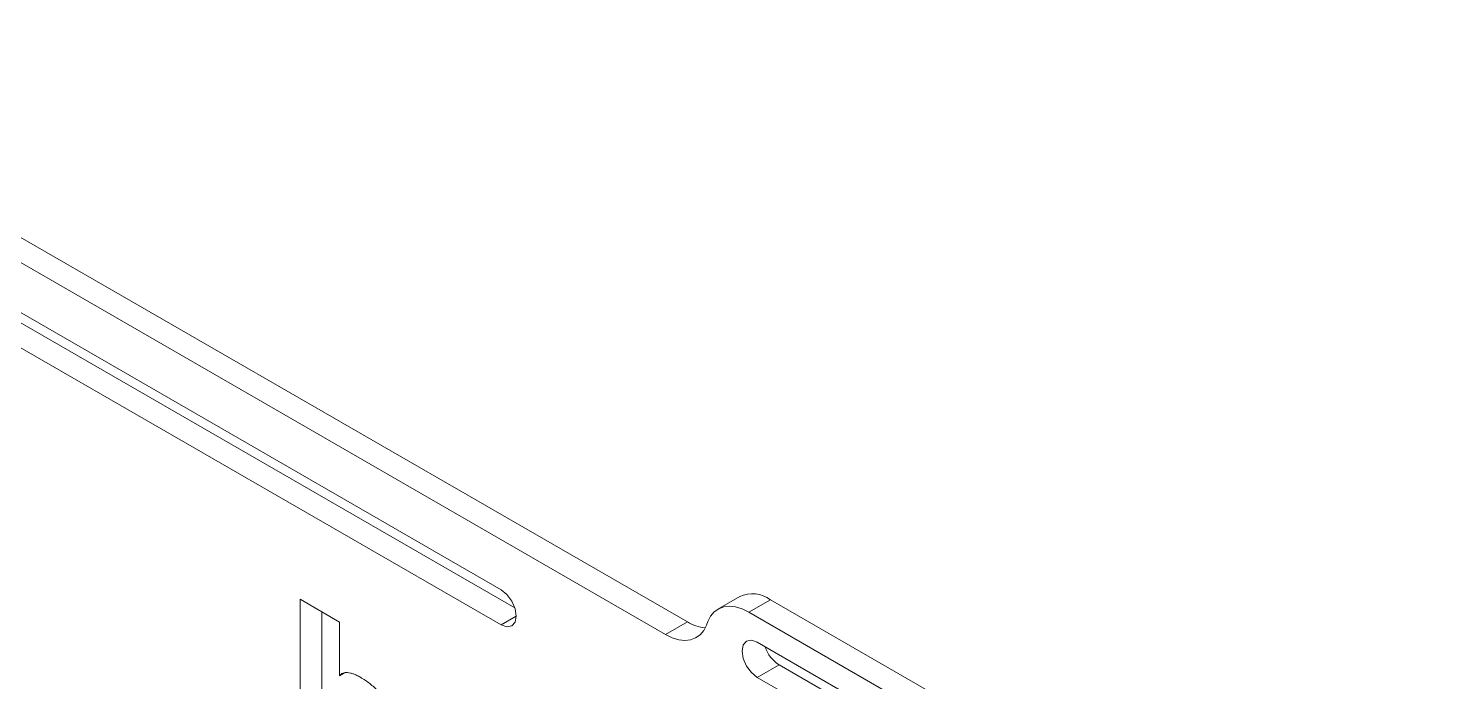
# Model space of a CAD drawing. Header units: millimetres. Extents: x 0 to 415, y 0 to 292.
# Drawn here: x 338.52 to 350.09, y 148.46 to 153.78 of the extents above; entities that cross this region are included whole.
import ezdxf

# ---------------------------------------------------------------- set-up
doc = ezdxf.new("R2010")
doc.units = ezdxf.units.MM

msp = doc.modelspace()

# ---------------------------------------------------------------- linework, layer by layer
at = {"color": 7, "linetype": 'Continuous', "lineweight": 15}
for p, q in [((335.5053, 153.7807), (343.8769, 148.9479)), ((335.3285, 153.6787), (343.7001, 148.8459)), ((342.3611, 149.2106), (335.2533, 153.3139)), ((335.2533, 153.0281), (342.3611, 148.9248)), ((335.43, 153.1301), (342.4729, 149.0643)), ((340.7262, 149.1328), (341.0468, 148.9477)), ((340.7262, 147.6887), (340.7262, 149.1328)), ((344.3023, 149.1544), (344.1255, 149.0523)), ((344.5522, 149.1296), (344.3755, 149.0276)), ((350.0924, 145.9313), (344.5522, 149.1296)), ((340.903, 147.7908), (340.903, 149.0307)), ((349.9156, 145.8293), (344.3755, 149.0276)), ((341.0468, 148.9477), (341.0468, 148.51)), ((343.7001, 148.8459), (343.8769, 148.9479)), ((344.032, 148.9218), (344.0436, 148.9516)), ((349.8457, 145.6656), (344.4454, 148.783)), ((341.088, 148.5338), (341.0468, 148.51)), ((344.6222, 148.5993), (344.4454, 148.4972)), ((344.6222, 148.5993), (349.9575, 145.5193)), ((344.4454, 148.4972), (349.8457, 145.3798))]:
    msp.add_line(p, q, dxfattribs=at)
at = {"color": 8, "linetype": 'Continuous', "lineweight": 15}
msp.add_line((342.4849, 148.9962), (342.3611, 148.9248), dxfattribs=at)
at = {"color": 7, "linetype": 'Continuous', "lineweight": 15, "flags": 128}
for points in [[(342.3611, 148.9248), (342.4085, 148.9083), (342.4486, 148.9161), (342.4754, 148.947), (342.4849, 148.9962), (342.4754, 149.0564), (342.4486, 149.1182), (342.4085, 149.1724), (342.3611, 149.2106)], [(344.3755, 149.0276), (344.3218, 149.0538), (344.2694, 149.07), (344.2194, 149.0757), (344.1731, 149.0709), (344.1314, 149.0556), (344.0954, 149.0302), (344.0659, 148.9953), (344.0436, 148.9516)], [(344.032, 148.9218), (344.0096, 148.8782), (343.9801, 148.8433), (343.9441, 148.8178), (343.9025, 148.8025), (343.8561, 148.7977), (343.8062, 148.8034), (343.7538, 148.8196), (343.7001, 148.8459)], [(344.4454, 148.783), (344.3981, 148.7995), (344.3579, 148.7917), (344.3311, 148.7608), (344.3217, 148.7116), (344.3311, 148.6515), (344.3579, 148.5896), (344.3981, 148.5355), (344.4454, 148.4972)]]:
    msp.add_lwpolyline(points, dxfattribs=at)
at = {"color": 7, "linetype": 'Continuous', "lineweight": 15}
for centre, radius, start, end in [((344.4063, 148.9308), 0.2466, 53.72258, 114.96696), ((344.05, 149.2293), 0.3304, 238.40283, 265.20009), ((344.7705, 148.8286), 0.2731, 197.70377, 237.10104), ((336.2714, 145.8955), 3.2293, 35.32201, 58.65112)]:
    msp.add_arc(centre, radius, start, end, dxfattribs=at)
for points, knots in [([(341.0468, 148.51), (341.051, 148.5146), (341.0592, 148.5236), (341.0752, 148.5318), (341.0931, 148.5363), (341.1134, 148.5369), (341.1361, 148.5329), (341.1611, 148.5251), (341.1883, 148.5135), (341.2071, 148.5031), (341.2169, 148.4977)], [0, 0, 0, 0, 0.1126016, 0.2240123, 0.336895, 0.4535693, 0.5769128, 0.7081551, 0.8487812, 1, 1, 1, 1]), ([(341.2169, 148.4977), (341.2301, 148.4898), (341.2559, 148.4744), (341.2932, 148.4473), (341.3281, 148.4178), (341.3607, 148.3866), (341.3903, 148.3522), (341.418, 148.3165), (341.4428, 148.2779), (341.4572, 148.251), (341.4644, 148.2374)], [0, 0, 0, 0, 0.1430417, 0.2789298, 0.4070876, 0.5303925, 0.6493427, 0.7660493, 0.8822323, 1, 1, 1, 1])]:
    msp.add_open_spline(points, degree=3, knots=knots, dxfattribs=at)

doc.saveas('drawing.dxf')
